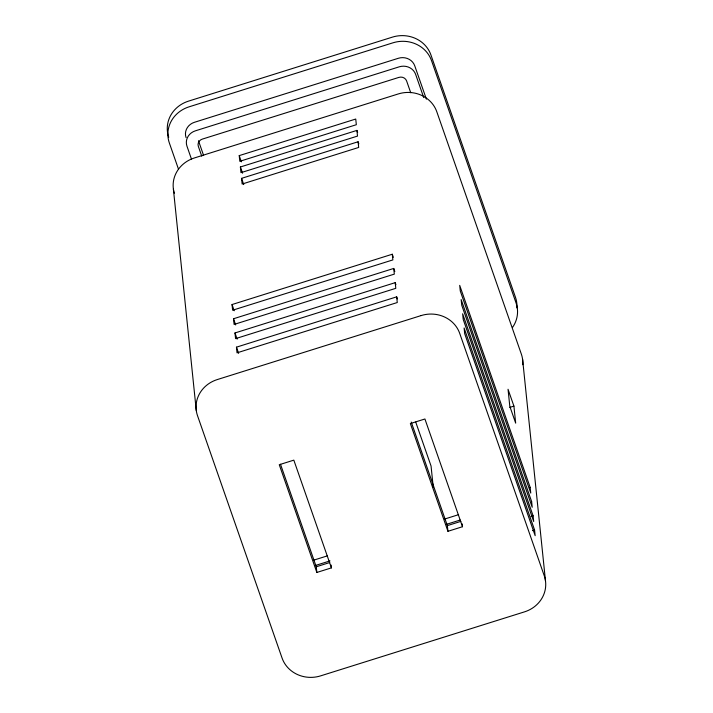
<?xml version="1.0" encoding="UTF-8"?>
<svg xmlns="http://www.w3.org/2000/svg" width="713" height="713" viewBox="0 0 713 713"><rect width="100%" height="100%" fill="white"/><g stroke="black" fill="none" stroke-linecap="round" stroke-linejoin="round"><path stroke-width="1.07" d="M239.22 155.621L355.742 119.035L356.331 124.713L239.809 161.298L239.22 155.621L241.386 161.833M356.919 130.399L357.507 136.085L240.976 172.662L240.388 166.985L356.919 130.399L357.641 132.475M358.095 141.762L358.684 147.448L242.153 184.034L241.564 178.348L358.095 141.762L358.817 143.839M392.275 254.238L392.863 259.915L232.634 310.217L232.046 304.54L392.275 254.238L393.353 257.34M393.736 268.445L394.325 274.122L234.105 324.424L233.516 318.747L393.736 268.445L394.824 271.546M395.207 282.651L395.795 288.328L235.575 338.63L234.987 332.953L395.207 282.651L395.929 284.719M396.678 296.849L397.266 302.535L237.037 352.837L236.458 347.16L396.678 296.849L397.399 298.925M509.75 407.408L513.913 406.098L508.039 389.262L509.804 406.312L515.677 423.148L513.913 406.098M313.631 560.177L327.436 555.846M444.796 518.993L458.602 514.661M315.199 565.552L329.994 560.908M446.374 524.367L460.179 520.035M331.126 565.044L331.42 567.878L316.848 572.45L316.26 566.773L329.789 562.521M462.211 523.886L462.505 526.72L447.942 531.301L447.354 525.615L460.883 521.372M531.025 516.444L533.101 515.793L462.63 313.782L463.218 319.46L533.689 521.47L533.101 515.793M532.495 530.65L534.572 530L464.101 327.98L464.689 333.666L535.16 535.677L534.572 530M426.383 99.16L414.752 65.828A13.021 12.076 -5.9 0 0 398.38 58.27L194.462 122.288A13.021 12.076 -5.9 0 0 186.075 137.627M423.745 97.61L415.643 74.384A13.021 12.076 -5.9 0 0 399.262 66.817L195.344 130.844A13.021 12.076 -5.9 0 0 186.958 146.174L191.539 159.311M410.733 92.735L406.615 80.952A6.123 5.686 -5.9 0 0 398.915 77.387L202.278 139.124A6.123 5.686 -5.9 0 0 198.33 146.343L201.752 156.165M462.505 526.72L424.921 418.986L410.358 423.558L447.942 531.301M415.724 422.069L431.053 466.008L433.219 486.979M411.232 422.06L447.354 525.615M240.388 166.985L242.563 173.197M241.564 178.348L243.739 184.56M198.472 140.737L203.606 155.47M331.42 567.878L293.827 460.143L279.264 464.716L316.848 572.45M232.046 304.54L234.221 310.752M233.516 318.747L235.682 324.959M178.491 169.177L169.329 142.912A30.632 28.422 -5.9 0 1 189.061 106.834L392.979 42.807A30.632 28.422 -5.9 0 1 431.508 60.596L516.078 303.016A30.632 28.422 -5.9 0 1 512.602 327.312M234.987 332.953L237.153 339.165M280.503 464.261L316.26 566.773M236.458 347.16L238.623 353.372M522.584 359.209L545.481 580.828M173.384 188.998L196.289 410.617M516.898 307.891A30.632 28.422 -5.9 0 0 515.49 297.33L430.919 54.919A30.632 28.422 -5.9 0 0 392.391 37.129L188.473 101.148A30.632 28.422 -5.9 0 0 168.74 137.226M522.772 364.717A30.632 28.422 -5.9 0 0 521.363 354.156L436.793 111.736A30.632 28.422 -5.9 0 0 398.264 93.947L194.346 157.974A30.632 28.422 -5.9 0 0 174.346 193.241M421.169 315.565L217.251 379.583A30.632 28.422 -5.9 0 0 197.51 415.67L282.081 658.081A30.632 28.422 -5.9 0 0 320.609 675.871L524.527 611.852A30.632 28.422 -5.9 0 0 544.26 575.774L459.698 333.354A30.632 28.422 -5.9 0 0 421.169 315.565M530.169 487.38L459.698 285.369L460.286 291.047L530.757 493.066L530.169 487.38M531.64 501.587L461.159 299.576L461.748 305.253L532.219 507.264L531.64 501.587"/></g></svg>
